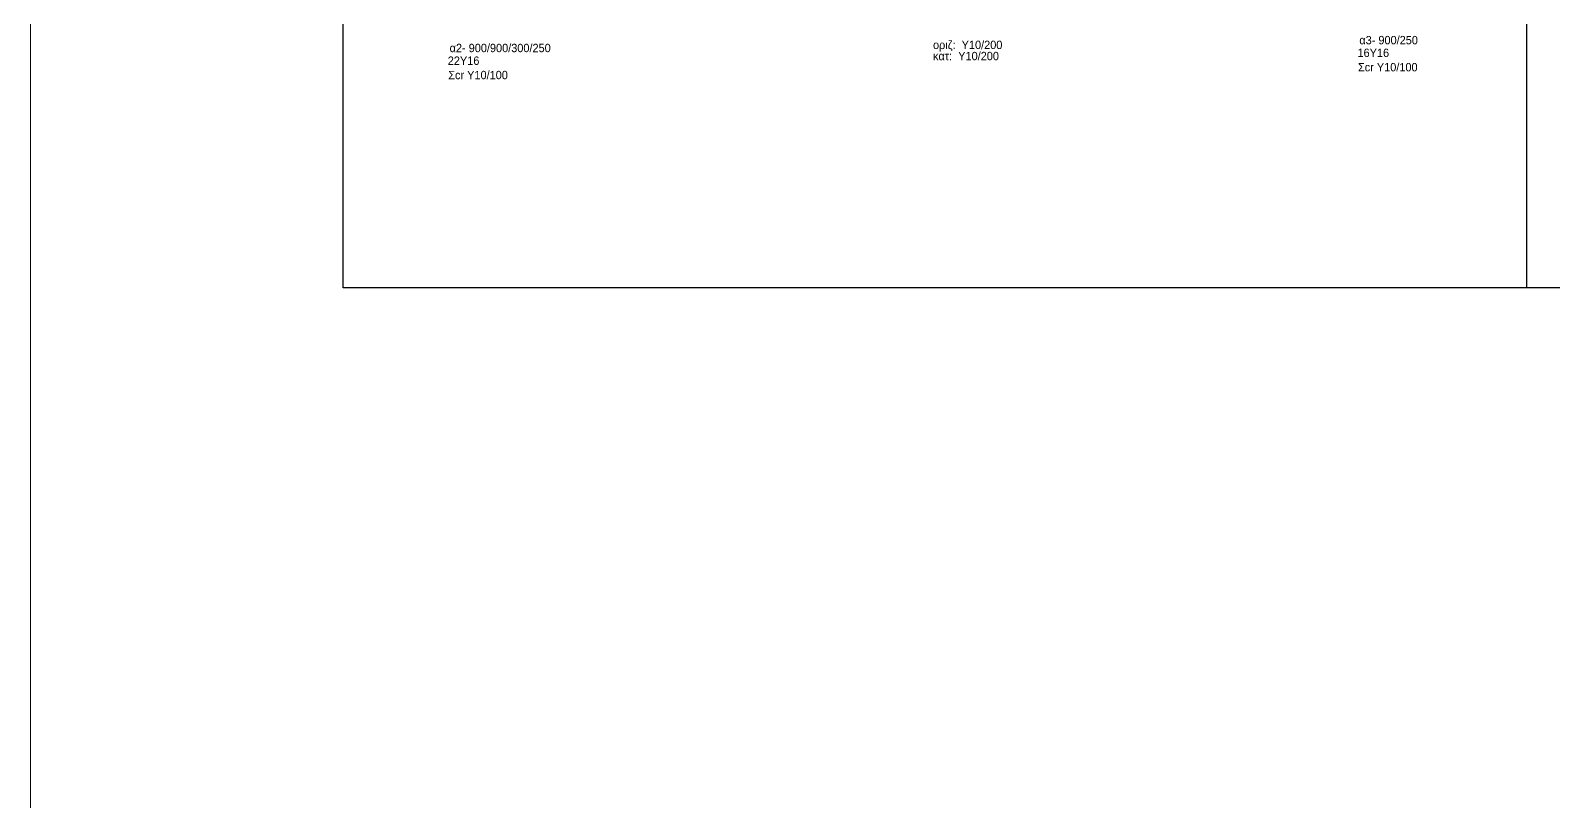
# Model space of a CAD drawing. Header units: millimetres. Extents: x -2171 to 1563, y -1758 to -1505.
# Drawn here: x 767.53 to 807.05, y -1643.62 to -1623.61 of the extents above; entities that cross this region are included whole.
import ezdxf

# ---------------------------------------------------------------- set-up
doc = ezdxf.new("R2010")
doc.units = ezdxf.units.MM
for name, color, linetype in [('-S_TEXT', 3, 'Continuous'), ('Col_Det', 7, 'Continuous'), ('Geo_Col_Pro_1', 7, 'Continuous')]:
    doc.layers.add(name, color=color, linetype=linetype)
doc.layers.add('A-ANNO-DIMS', color=1, linetype='Continuous', lineweight=9)
doc.styles.add('S1Arl22_b_934_161', font='arial.ttf', dxfattribs={"width": 0.933629, "height": 0.002175})

msp = doc.modelspace()

# ---------------------------------------------------------------- linework, layer by layer
at = {"layer": '-S_TEXT', "ltscale": 5}
msp.add_lwpolyline([(775.6459, -1590.2497), (833.7934, -1590.2497), (833.7934, -1630.2944), (775.6459, -1630.2944)], close=True, dxfattribs=at)
at = {"layer": 'A-ANNO-DIMS', "linetype": 'Continuous', "ltscale": 0.5}
msp.add_line((767.5296, -1504.6542), (767.5296, -1698.9372), dxfattribs=at)
at = {"layer": 'Geo_Col_Pro_1', "color": 4, "linetype": 'Continuous', "ltscale": 0.5}
msp.add_line((806.3451, -1598.3514), (806.3451, -1630.2944), dxfattribs=at)

# ---------------------------------------------------------------- texts
at = {"layer": 'Col_Det', "color": 7, "style": 'S1Arl22_b_934_161', "width": 0.933629}
for s, p in [('οριζ:  Y10/200', (790.9489, -1624.0961)), (' α3- 900/250', (801.9326, -1623.973)), ('22Y16', (778.3585, -1624.5064)), (' α2- 900/900/300/250', (778.327, -1624.1768)), ('κατ:  Y10/200', (790.9489, -1624.3861)), ('16Y16', (801.964, -1624.3026)), ('Σcr Y10/100', (778.3703, -1624.8789)), ('Σcr Y10/100', (801.9759, -1624.6751))]:
    msp.add_text(s, height=0.2175, dxfattribs=at).set_placement(p)

doc.saveas('drawing.dxf')
